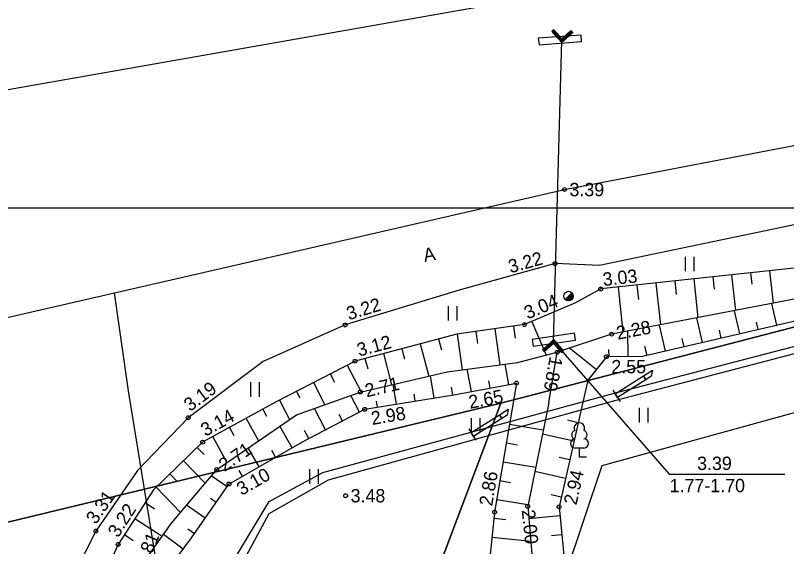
# Model space of a CAD drawing. Extents: x 406937 to 703495, y 6445581 to 6538256.
# Drawn here: x 407234.59 to 407275.08, y 6533617.79 to 6533645.67 of the extents above; entities that cross this region are included whole.
import ezdxf

# ---------------------------------------------------------------- set-up
doc = ezdxf.new("R2010")
doc.units = 0
for name, color, linetype in [('14295G geoalus_H - HALJASTUS', 7, 'Continuous'), ('14295G geoalus_H - KORGUS-EH2000', 7, 'Continuous'), ('14295G geoalus_H - MOOTPIIR', 7, 'Continuous'), ('14295G geoalus_H - PIIR', 7, 'Continuous'), ('14295G geoalus_H - POST', 7, 'Continuous'), ('14295G geoalus_H - PUU', 7, 'Continuous'), ('14295G geoalus_H - RELJEEF', 7, 'Continuous'), ('14295G geoalus_H - SITRASS', 7, 'Continuous'), ('14295G geoalus_H - TEE', 7, 'Continuous'), ('14295G geoalus_H - TRUUP', 7, 'Continuous'), ('KORGUS-EH2000', 7, 'Continuous'), ('Level 59', 7, 'Continuous'), ('POST', 7, 'Continuous'), ('xref_LC4212-2 - POST', 7, 'Continuous'), ('xref_LC4212-2 - Proj_ KP', 7, 'Continuous'), ('xref_LC4212-2 - Proj_ MP', 7, 'Continuous')]:
    doc.layers.add(name, color=color, linetype=linetype)

# ---------------------------------------------------------------- blocks, each defined once
blk = doc.blocks.new('RING02')
at = {"layer": 'KORGUS-EH2000'}
blk.add_circle((0, 0), 20, dxfattribs=at)
blk = doc.blocks.new('TORVAL')
at = {"layer": '14295G geoalus_H - TRUUP'}
for p, q in [((-110.1, 89.9), (-89.9, 110.1)), ((-20.1, 0), (-110.1, 89.9)), ((-109.3, 89.1), (-79, 99.1)), ((-105.3, 85.2), (-75, 95.2)), ((-103.8, 96.2), (-83, 103.1)), ((-101.4, 81.2), (-71.1, 91.2)), ((0, 0), (-100, 100)), ((-97.4, 77.3), (-67.1, 87.3)), ((-95.9, 104.1), (-86.9, 107.1)), ((-93.4, 73.3), (-63.2, 83.3)), ((20.1, 0), (-89.9, 110.1)), ((-89.9, -110.1), (20.1, 0)), ((-89.5, 69.4), (-59.2, 79.3)), ((-85.5, 65.4), (-55.2, 75.4)), ((-81.6, 61.4), (-51.3, 71.4)), ((-77.6, 57.5), (-47.3, 67.5)), ((-73.6, 53.5), (-43.4, 63.5)), ((-69.7, 49.6), (-39.4, 59.5)), ((-65.7, 45.6), (-35.5, 55.6)), ((-61.8, 41.6), (-31.5, 51.6)), ((-57.8, 37.7), (-27.5, 47.7)), ((-53.9, 33.7), (-23.6, 43.7)), ((-49.9, 29.8), (-19.6, 39.7)), ((-45.9, 25.8), (-15.7, 35.8)), ((-42, 21.8), (-11.7, 31.8)), ((-39.6, -19.5), (20, 0.2)), ((-38, 17.9), (-7.7, 27.9)), ((-34.1, 13.9), (-3.8, 23.9)), ((-31.8, -11.6), (16, 4.1)), ((-30.1, 10), (0.2, 20)), ((-26.1, 6), (4.1, 16)), ((-23.9, -3.8), (12.1, 8.1)), ((-22.2, 2), (8.1, 12)), ((-110.1, -89.9), (-20.1, 0)), ((-109.9, -90.1), (-50.3, -70.4)), ((-106, -94), (-58.1, -78.3)), ((-102.5, -82.4), (-42.4, -62.5)), ((-100, -100), (0, 0)), ((-94.6, -74.5), (-34.5, -54.7)), ((-86.8, -66.6), (-26.7, -46.8)), ((-78.9, -58.8), (-18.8, -39)), ((-71.1, -50.9), (-11, -31.1)), ((-63.2, -43.1), (-3.1, -23.3)), ((-55.4, -35.2), (4.7, -15.4)), ((-47.5, -27.4), (12.6, -7.5)), ((-110.1, -89.9), (-89.9, -110.1)), ((-102, -98), (-66, -86.1)), ((-98, -102), (-73.8, -94)), ((-94.1, -105.9), (-81.7, -101.8))]:
    blk.add_line(p, q, dxfattribs=at)
blk = doc.blocks.new('PLPOST')
at = {"layer": '14295G geoalus_H - POST'}
blk.add_line((-35.4, -35.3), (35.3, 35.4), dxfattribs=at)
blk.add_circle((0, 0), 50, dxfattribs=at)
for radius, start, end in [(45, 224.85406, 45.03563), (40, 224.84272, 45.04698), (35, 224.82813, 45.06157), (30, 224.80867, 45.08103), (25, 224.78144, 45.10826), (20, 224.74058, 45.14911), (15, 224.67249, 45.2172), (10, 224.53632, 45.35338), (5, 224.12776, 45.76193)]:
    blk.add_arc((0, 0), radius, start, end, dxfattribs=at)
blk = doc.blocks.new('LEHTP1_1')
at = {"layer": '14295G geoalus_H - PUU'}
for p, q in [((48, 95), (-48, 95)), ((0, 0), (0, 95)), ((76, 0), (0, 0))]:
    blk.add_line(p, q, dxfattribs=at)
for centre, radius, start, end in [((0, 304), 55.4, 332.5799, 207.4201), ((-34, 234.5), 46.5, 109.02174, 253.14154), ((34, 234.5), 46.5, 286.85082, 70.98591), ((-47.5, 142.5), 47.5, 90.0016, 269.3953), ((47.5, 142.5), 47.5, 270.6047, 89.9984)]:
    blk.add_arc(centre, radius, start, end, dxfattribs=at)
blk = doc.blocks.new('HEIN_1')
at = {"layer": '14295G geoalus_H - HALJASTUS'}
for p, q in [((-45.5, 76.1), (-45.5, -76.1)), ((45.5, 76.1), (45.5, -76.1))]:
    blk.add_line(p, q, dxfattribs=at)
blk = doc.blocks.new('PROJ_Marketulp')
at = {"layer": 'POST'}
for points in [[(67, 1005), (-67, 1005), (-67, 1320), (67, 1194), (67, 1005)], [(-67, 1005), (-67, 1320)], [(-67, 1320), (67, 1194)], [(67, 1194), (67, 1005)], [(67, 1194), (67, 1005)], [(67, 0), (-67, 0), (-67, 1005), (67, 1005), (67, 0)], [(67, 1005), (-67, 1005)], [(-201, 0), (0, 0)], [(0, 0), (201, 0)]]:
    blk.add_lwpolyline(points, dxfattribs=at)
blk.add_lwpolyline([(67, 0), (-67, 0), (-67, 1005), (67, 1005)], close=True, dxfattribs=at)

msp = doc.modelspace()

# ---------------------------------------------------------------- linework, layer by layer
at = {"layer": '14295G geoalus_H - MOOTPIIR'}
for points in [[(407233.357, 6533594.588), (407226.435, 6533628.045), (407263.421, 6533636.528), (407276.196, 6533638.976), (407286.329, 6533641.015), (407295.747, 6533642.852), (407308.779, 6533645.41), (407320.756, 6533647.748), (407332.734, 6533650.074), (407364.49, 6533656.818), (407377.165, 6533659.748), (407393.357, 6533663.824)], [(407385.287, 6533636.99), (407365.997, 6533634.195), (407351.896, 6533632.274), (407339.616, 6533630.625), (407337.59, 6533630.648), (407336.635, 6533630.658), (407333.922, 6533630.702), (407317.999, 6533630.774), (407306.705, 6533631.397), (407298.333, 6533631.094), (407280.557, 6533626.204), (407265.374, 6533622.026), (407263.478, 6533616.345), (407264.053, 6533610.444), (407262.816, 6533603.312), (407261.226, 6533594.589)]]:
    msp.add_lwpolyline(points, dxfattribs=at)
at = {"layer": '14295G geoalus_H - PIIR'}
for points in [[(407384.38, 6533670.65), (407375.67, 6533671.92), (407266.68, 6533647.48), (407220.24, 6533639.31), (407214.28, 6533637.25), (407218.08, 6533615.19), (407260.08, 6533625.32), (407298.38, 6533635.25), (407342.77, 6533635.72), (407386.79, 6533645.71)], [(407342.87, 6533398.61), (407337.96, 6533406.69), (407316.24, 6533437.97), (407301.64, 6533459.21), (407277.99, 6533499.02), (407275.16, 6533497.69), (407250.53, 6533553.4), (407247.57, 6533592.18), (407260.08, 6533625.32), (407218.08, 6533615.19), (407223.07, 6533588.73), (407232.49, 6533548.54), (407239.65, 6533528.73), (407256.18, 6533493.27), (407259.24, 6533493.52), (407273.91, 6533460.62), (407274.74, 6533460.7), (407317.58, 6533398.14)], [(407342.87, 6533398.61), (407337.96, 6533406.69), (407316.24, 6533437.97), (407301.64, 6533459.21), (407277.99, 6533499.02), (407275.16, 6533497.69), (407250.53, 6533553.4), (407247.57, 6533592.18), (407260.08, 6533625.32), (407218.08, 6533615.19), (407223.07, 6533588.73), (407232.49, 6533548.54), (407239.65, 6533528.73), (407256.18, 6533493.27), (407259.24, 6533493.52), (407273.91, 6533460.62), (407274.74, 6533460.7), (407317.58, 6533398.14)]]:
    msp.add_lwpolyline(points, dxfattribs=at)
msp.add_lwpolyline([(407298.38, 6533635.25), (407260.08, 6533625.32), (407247.57, 6533592.18), (407250.53, 6533553.4), (407275.16, 6533497.69), (407277.99, 6533499.02), (407398.95, 6533554.24), (407436.86, 6533460.76), (407455.87, 6533413.95), (407475.6, 6533365.33), (407503.03, 6533297.71), (407607.59, 6533345.62), (407466.09, 6533504.35), (407433.42, 6533662.47), (407432.96, 6533663.99), (407431.82, 6533666.09), (407397.14, 6533650.31), (407398.6, 6533644.45), (407386.39, 6533641.72), (407386.79, 6533645.71), (407342.77, 6533635.72)], close=True, dxfattribs=at)
msp.add_lwpolyline([(407298.38, 6533635.25), (407260.08, 6533625.32), (407247.57, 6533592.18), (407250.53, 6533553.4), (407275.16, 6533497.69), (407277.99, 6533499.02), (407398.95, 6533554.24), (407436.86, 6533460.76), (407455.87, 6533413.95), (407475.6, 6533365.33), (407503.03, 6533297.71), (407607.59, 6533345.62), (407466.09, 6533504.35), (407433.42, 6533662.47), (407432.96, 6533663.99), (407431.82, 6533666.09), (407397.14, 6533650.31), (407398.6, 6533644.45), (407386.39, 6533641.72), (407386.79, 6533645.71), (407342.77, 6533635.72)], close=True, dxfattribs=at)
at = {"layer": '14295G geoalus_H - RELJEEF'}
for p, q in [((407274.183, 6533632.265), (407274.366, 6533630.559)), ((407270.206, 6533631.838), (407270.424, 6533629.805)), ((407271.2, 6533631.945), (407271.27, 6533631.294)), ((407272.194, 6533632.051), (407272.395, 6533630.182)), ((407273.189, 6533632.158), (407273.253, 6533631.562)), ((407266.229, 6533631.411), (407266.482, 6533629.051)), ((407267.223, 6533631.517), (407267.305, 6533630.758)), ((407268.217, 6533631.624), (407268.453, 6533629.428)), ((407269.212, 6533631.731), (407269.287, 6533631.026)), ((407274.569, 6533629.403), (407274.304, 6533630.547)), ((407270.673, 6533628.498), (407270.372, 6533629.795)), ((407272.621, 6533628.951), (407272.338, 6533630.171)), ((407261.709, 6533629.608), (407262.464, 6533627.844)), ((407268.725, 6533628.046), (407268.406, 6533629.419)), ((407273.595, 6533629.177), (407273.504, 6533629.571)), ((407258.769, 6533629.079), (407258.858, 6533628.453)), ((407259.759, 6533629.22), (407260.027, 6533627.334)), ((407260.749, 6533629.361), (407260.838, 6533628.732)), ((407266.757, 6533627.762), (407266.75, 6533629.102)), ((407271.647, 6533628.724), (407271.55, 6533629.144)), ((407256.812, 6533628.685), (407256.964, 6533628.11)), ((407257.779, 6533628.939), (407258.045, 6533627.065)), ((407269.699, 6533628.272), (407269.595, 6533628.717)), ((407254.878, 6533628.174), (407255.025, 6533627.619)), ((407255.845, 6533628.429), (407256.293, 6533626.735)), ((407265.082, 6533627.082), (407263.674, 6533628.201)), ((407267.751, 6533627.82), (407267.641, 6533628.29)), ((407253.911, 6533627.918), (407254.344, 6533626.284)), ((407262.602, 6533625.342), (407263.039, 6533627.99)), ((407265.757, 6533627.757), (407265.755, 6533628.135)), ((407252.944, 6533627.662), (407253.086, 6533627.128)), ((407260.505, 6533626.3), (407260.301, 6533627.371)), ((407252.014, 6533627.313), (407252.737, 6533625.912)), ((407258.54, 6533625.926), (407258.316, 6533627.102)), ((407251.125, 6533626.855), (407251.345, 6533626.428)), ((407256.57, 6533625.582), (407256.381, 6533626.755)), ((407250.237, 6533626.396), (407250.835, 6533625.236)), ((407254.595, 6533625.264), (407254.428, 6533626.303)), ((407257.557, 6533625.741), (407257.491, 6533626.152)), ((407259.522, 6533626.113), (407259.451, 6533626.488)), ((407249.348, 6533625.937), (407249.527, 6533625.59)), ((407255.583, 6533625.423), (407255.523, 6533625.792)), ((407248.459, 6533625.478), (407248.987, 6533624.456)), ((407252.652, 6533624.851), (407252.197, 6533625.724)), ((407253.608, 6533625.105), (407253.556, 6533625.429)), ((407247.58, 6533625.002), (407247.781, 6533624.636)), ((407250.879, 6533623.926), (407250.297, 6533625.043)), ((407246.704, 6533624.52), (407247.352, 6533623.339)), ((407251.766, 6533624.388), (407251.593, 6533624.72)), ((407260.535, 6533624.215), (407262.308, 6533623.913)), ((407264.133, 6533624.293), (407263.577, 6533624.419)), ((407245.827, 6533624.039), (407246.059, 6533623.617)), ((407249.118, 6533622.979), (407248.471, 6533624.104)), ((407249.992, 6533623.464), (407249.777, 6533623.877)), ((407244.95, 6533623.558), (407245.693, 6533622.205)), ((407263.912, 6533623.318), (407262.263, 6533623.691)), ((407244.136, 6533622.993), (407244.494, 6533622.62)), ((407247.384, 6533621.983), (407246.815, 6533622.972)), ((407260.367, 6533623.229), (407260.947, 6533623.13)), ((407248.251, 6533622.481), (407248.048, 6533622.833)), ((407243.415, 6533622.299), (407244.552, 6533621.118)), ((407260.2, 6533622.243), (407261.906, 6533621.953)), ((407263.692, 6533622.343), (407263.148, 6533622.466)), ((407246.516, 6533621.485), (407246.34, 6533621.792)), ((407263.471, 6533621.367), (407261.86, 6533621.732)), ((407242.695, 6533621.606), (407243.098, 6533621.187)), ((407245.703, 6533620.929), (407244.875, 6533621.503)), ((407241.974, 6533620.913), (407243.256, 6533619.581)), ((407260.032, 6533621.257), (407260.59, 6533621.162)), ((407263.25, 6533620.392), (407262.72, 6533620.512)), ((407241.398, 6533620.1), (407241.895, 6533619.781)), ((407245.132, 6533620.107), (407244.831, 6533620.316)), ((407259.865, 6533620.271), (407261.503, 6533619.993)), ((407244.562, 6533619.285), (407243.581, 6533619.966)), ((407240.858, 6533619.259), (407242.296, 6533618.334)), ((407259.718, 6533619.283), (407260.332, 6533619.219)), ((407263.18, 6533619.407), (407261.545, 6533619.248)), ((407243.992, 6533618.464), (407243.639, 6533618.709)), ((407240.317, 6533618.418), (407240.783, 6533618.118)), ((407243.402, 6533617.656), (407242.364, 6533618.429)), ((407259.615, 6533618.288), (407261.65, 6533618.078)), ((407263.277, 6533618.412), (407262.729, 6533618.359))]:
    msp.add_line(p, q, dxfattribs=at)
for points in [[(407290.136, 6533632.649), (407292.528, 6533634.103), (407291.343, 6533635.36), (407287.004, 6533634.901), (407277.432, 6533632.614), (407265.323, 6533631.313)], [(407287.123, 6533633.068), (407277.865, 6533631.229), (407265.893, 6533628.938), (407263.039, 6533627.99)], [(407290.136, 6533632.649), (407287.192, 6533631.372), (407278.472, 6533630.309), (407267.515, 6533627.765), (407265.618, 6533627.756), (407264.637, 6533626.521), (407263.134, 6533619.877), (407264.053, 6533610.444), (407262.816, 6533603.312), (407261.226, 6533594.589), (407260.259, 6533581.759), (407259.013, 6533570.022), (407261.546, 6533568.902), (407279.568, 6533574.973)], [(407265.323, 6533631.313), (407264.001, 6533630.589), (407261.32, 6533629.442), (407257.76, 6533628.936), (407252.421, 6533627.524), (407248.286, 6533625.389), (407244.423, 6533623.269), (407241.834, 6533620.778), (407239.989, 6533617.908), (407238.91, 6533615.573), (407238.094, 6533613.059)], [(407241.035, 6533616.56), (407242.788, 6533619.025), (407245.16, 6533621.84), (407249.349, 6533624.704), (407252.7, 6533625.904), (407257.266, 6533626.96), (407260.954, 6533627.46), (407263.039, 6533627.99)], [(407241.54, 6533614.172), (407242.147, 6533615.968), (407243.844, 6533618.251), (407245.805, 6533621.076), (407249.669, 6533623.296), (407252.93, 6533624.995), (407257.609, 6533625.75), (407260.901, 6533626.375), (407260.535, 6533624.215)], [(407262.602, 6533625.342), (407261.486, 6533619.906), (407261.694, 6533617.595), (407262.291, 6533609.866), (407259.666, 6533600.57), (407258.637, 6533589.246), (407255.49, 6533565.639), (407255.49, 6533565.639)], [(407260.535, 6533624.215), (407259.751, 6533619.6), (407259.149, 6533613.763), (407257.914, 6533607.448)]]:
    msp.add_lwpolyline(points, dxfattribs=at)
at = {"layer": '14295G geoalus_H - SITRASS'}
for points in [[(407243.787, 6533605.972), (407240.532, 6533625.962), (407239.801, 6533631.111)], [(407243.785, 6533605.978), (407240.53, 6533625.968), (407239.801, 6533631.11)]]:
    msp.add_lwpolyline(points, dxfattribs=at)
at = {"layer": '14295G geoalus_H - TEE'}
for points in [[(407351.896, 6533632.274), (407351.425, 6533634.61), (407346.529, 6533636.109), (407338.332, 6533638.205), (407336.305, 6533638.606), (407335.399, 6533638.841), (407332.416, 6533638.99), (407321.111, 6533638.818), (407309.533, 6533639.276), (407302.481, 6533639.264), (407295.966, 6533638.657), (407286.657, 6533637.048), (407277.152, 6533635.032), (407265.263, 6533632.545)], [(407265.263, 6533632.545), (407262.921, 6533632.641), (407257.891, 6533631.248), (407251.903, 6533629.421), (407247.605, 6533627.498), (407243.662, 6533624.555), (407241.001, 6533621.785), (407238.816, 6533618.605), (407237.606, 6533616.228)]]:
    msp.add_lwpolyline(points, dxfattribs=at)
at = {"layer": '14295G geoalus_H - TRUUP'}
msp.add_line((407262.85, 6533628.553), (407263.283, 6533644.346), dxfattribs=at)
for points in [[(407262.044, 6533644.471), (407262.089, 6533644.121), (407264.32, 6533644.296), (407264.297, 6533644.631)], [(407261.72, 6533628.664), (407261.778, 6533628.303), (407263.999, 6533628.621), (407263.944, 6533628.992)]]:
    msp.add_lwpolyline(points, close=True, dxfattribs=at)
msp.add_lwpolyline([(407262.858, 6533628.544), (407268.923, 6533621.584), (407274.98, 6533621.584)], dxfattribs=at)
at = {"layer": 'Level 59'}
msp.add_lwpolyline([(407184.995, 6533635.544), (407184.995, 6533443.044), (407327.495, 6533443.044), (407327.495, 6533635.544)], close=True, dxfattribs=at)
at = {"layer": 'xref_LC4212-2 - Proj_ KP'}
msp.add_lwpolyline([(407245.48, 6533616.123), (407247.917, 6533620.165), (407250.74, 6533621.675), (407265.842, 6533625.784), (407279.216, 6533629.269), (407293.843, 6533631.891), (407311.686, 6533632.498), (407316.75, 6533633.852), (407330.015, 6533634.682), (407399.974, 6533653.035)], dxfattribs=at)
at = {"layer": 'xref_LC4212-2 - Proj_ MP'}
msp.add_lwpolyline([(407251.956, 6533556.36), (407251.469, 6533559.062), (407247.921, 6533566.899), (407245.1, 6533594.387), (407246.128, 6533616.22), (407247.917, 6533619.531), (407251.03, 6533621.289), (407266.135, 6533625.474), (407279.308, 6533628.917), (407293.879, 6533631.652), (407311.313, 6533631.948), (407316.884, 6533633.272), (407327.688, 6533634.088), (407328.747, 6533632.646)], dxfattribs=at)

# ---------------------------------------------------------------- block references
at = {"layer": '14295G geoalus_H - HALJASTUS', "xscale": 0.005, "yscale": 0.005}
for p in [(407269.98, 6533632.618), (407257.548, 6533630.032), (407247.164, 6533626.032), (407267.567, 6533624.69), (407258.743, 6533624.154), (407250.26, 6533621.47)]:
    msp.add_blockref('HEIN_1', p, dxfattribs=at)
at = {"layer": '14295G geoalus_H - KORGUS-EH2000', "xscale": 0.005, "yscale": 0.005}
for p in [(407263.421, 6533636.528), (407262.921, 6533632.641), (407265.323, 6533631.313), (407251.903, 6533629.421), (407261.32, 6533629.442), (407265.893, 6533628.938), (407263.039, 6533627.99), (407265.618, 6533627.756), (407252.421, 6533627.524), (407260.901, 6533626.375), (407252.7, 6533625.904), (407252.93, 6533624.995), (407243.662, 6533624.555), (407244.423, 6533623.269), (407245.16, 6533621.84), (407245.805, 6533621.076), (407251.93, 6533620.462), (407259.751, 6533619.6), (407261.486, 6533619.906), (407263.134, 6533619.877), (407238.816, 6533618.605), (407239.989, 6533617.908)]:
    msp.add_blockref('RING02', p, dxfattribs=at)
at = {"layer": '14295G geoalus_H - POST', "xscale": 0.005, "yscale": 0.005}
msp.add_blockref('PLPOST', (407263.629, 6533630.938), dxfattribs=at)
at = {"layer": '14295G geoalus_H - PUU', "xscale": 0.005, "yscale": 0.005}
msp.add_blockref('LEHTP1_1', (407264.202, 6533622.49), dxfattribs=at)
at = {"layer": '14295G geoalus_H - TRUUP', "yscale": 0.005}
for p, xscale, rotation in [((407263.283, 6533644.346), 0.005000000000000001, -92.77179369422093), ((407262.85, 6533628.553), 0.004999999999999999, 86.67011881487639)]:
    msp.add_blockref('TORVAL', p, dxfattribs=dict(at, xscale=xscale, rotation=rotation))
at = {"layer": 'xref_LC4212-2 - POST', "xscale": 0.0017500000000000007, "yscale": 0.0017500000000000003, "rotation": -57.653742775186444}
for p in [(407266.147, 6533625.709), (407258.578, 6533623.674)]:
    msp.add_blockref('PROJ_Marketulp', p, dxfattribs=at)

# ---------------------------------------------------------------- texts
at = {"layer": '14295G geoalus_H - KORGUS-EH2000'}
for s, p in [(' 3.39', (407263.421, 6533636.178)), (' 3.48', (407251.93, 6533620.112))]:
    msp.add_text(s, height=0.7, dxfattribs=at).set_placement(p)
for s, rotation, p in [(' 3.22', 15.4813, (407260.329, 6533632.061)), (' 3.03', 6.0401, (407265.204, 6533631.437)), (' 3.04', 23.1687, (407261.251, 6533629.602)), (' 3.22', 16.962, (407251.851, 6533629.589)), (' 2.28', 10.8315, (407265.959, 6533628.594)), (' 3.12', 14.8149, (407252.377, 6533627.693)), (' 1.89', 259.5715, (407262.695, 6533628.053)), (' 2.55', 0.275, (407265.622, 6533626.881)), (' 2.71', 13.0213, (407252.779, 6533625.563)), (' 3.19', 36.7471, (407243.558, 6533624.695)), (' 2.65', 10.7589, (407258.202, 6533624.97)), (' 3.14', 28.7551, (407244.339, 6533623.422)), (' 2.98', 9.1572, (407253.069, 6533624.131)), (' 2.71', 34.3546, (407245.357, 6533621.551)), (' 3.10', 29.8763, (407246.241, 6533620.317)), (' 2.86', 80.3554, (407259.578, 6533619.63)), (' 2.94', 77.2507, (407263.987, 6533619.684)), (' 3.31', 55.4992, (407238.672, 6533618.705)), (' 3.22', 57.2599, (407239.842, 6533618.002)), (' 2.00', 276.075, (407261.142, 6533619.958)), (' 2.81', 67.0695, (407241.358, 6533616.424))]:
    msp.add_text(s, height=0.7, rotation=rotation, dxfattribs=at).set_placement(p)
at = {"layer": '14295G geoalus_H - TEE'}
msp.add_text('A', height=0.7, rotation=10.2853, dxfattribs=at).set_placement((407256.075, 6533632.729))
at = {"layer": '14295G geoalus_H - TRUUP'}
for s, p in [('3.39', (407270.382, 6533621.811)), ('1.77-1.70', (407268.941, 6533620.645))]:
    msp.add_text(s, height=0.7, dxfattribs=at).set_placement(p)

doc.saveas('drawing.dxf')
